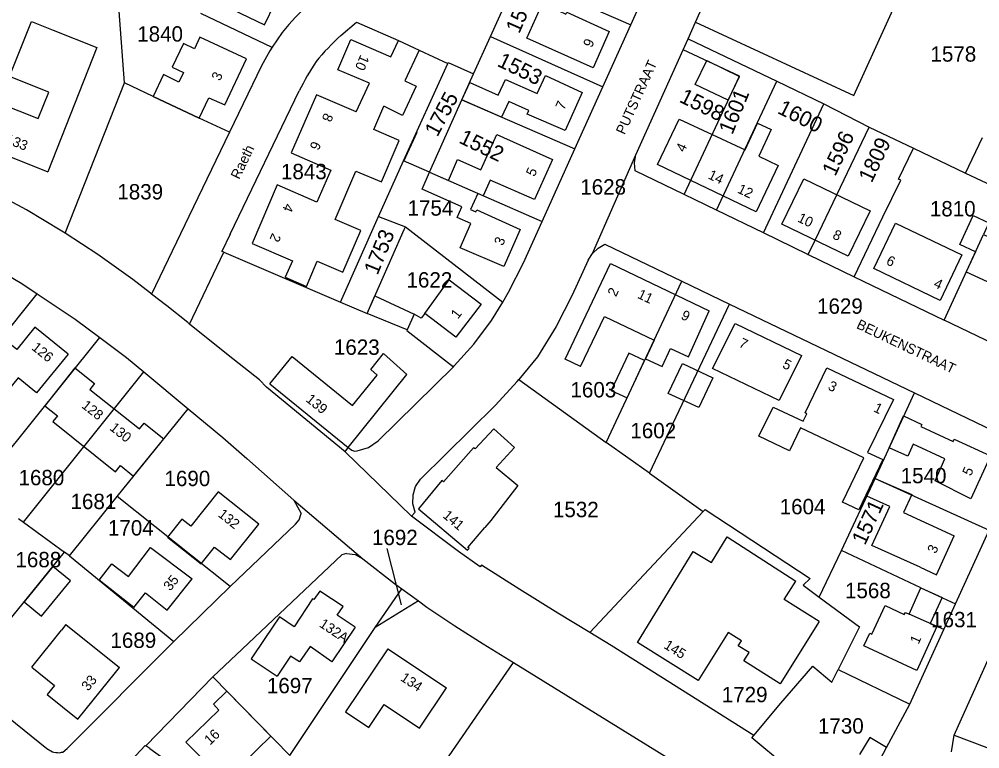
# Model space of a CAD drawing. Extents: x 191922 to 199923, y 328959 to 333350.
# Drawn here: x 193749.2 to 193917.9, y 331172.1 to 331300.3 of the extents above; entities that cross this region are included whole.
import ezdxf

# ---------------------------------------------------------------- set-up
doc = ezdxf.new("R2010")
doc.units = 0
for name, color, linetype in [('bestemmingsplangebied', 7, 'Continuous'), ('bouwvlak', 7, 'Continuous'), ('enkelbestemming', 7, 'Continuous'), ('Level 6', 7, 'Continuous'), ('maatvoering - maximum aantal wooneenheden', 7, 'Continuous'), ('Maatvoering_symbolen', 7, 'Continuous'), ('recreatiewoning', 7, 'Continuous')]:
    doc.layers.add(name, color=color, linetype=linetype)

msp = doc.modelspace()

# ---------------------------------------------------------------- linework, layer by layer
at = {"layer": 'bestemmingsplangebied'}
for p, q in [((193913.61, 331197.55), (193919.5, 331210.49)), ((193913.61, 331197.55), (193919.5, 331210.49)), ((193911.55, 331193.04), (193913.61, 331197.55)), ((193911.55, 331193.04), (193913.61, 331197.55)), ((193905.58, 331179.92), (193911.55, 331193.04)), ((193905.58, 331179.92), (193911.55, 331193.04)), ((193901.52, 331172.32), (193905.58, 331179.92)), ((193901.52, 331172.32), (193905.58, 331179.92))]:
    msp.add_line(p, q, dxfattribs=at)
msp.add_lwpolyline([(193893.29, 331162.03), (193899.89, 331169.33), (193901.52, 331172.32)], dxfattribs=at)
msp.add_lwpolyline([(193893.29, 331162.03), (193899.89, 331169.33), (193901.52, 331172.32)], dxfattribs=at)
at = {"layer": 'bouwvlak'}
msp.add_line((193813.77, 331207.28), (193816.27, 331197.4), dxfattribs=at)
at = {"layer": 'Level 6'}
for p, q in [((193856.6, 331299.3), (193861.3, 331309.7)), ((193767.68, 331289.08), (193766.27, 331308.3)), ((193831.95, 331297.23), (193836.75, 331307.91)), ((193836.75, 331307.91), (193856.6, 331299.3)), ((193895.74, 331286.89), (193905.69, 331308.62)), ((193781.03, 331301.31), (193793.56, 331295.38)), ((193805.69, 331297.41), (193808.42, 331299.75)), ((193851.68, 331288.4), (193856.6, 331299.3)), ((193866.65, 331296.84), (193867.97, 331299.77)), ((193867.97, 331299.77), (193895.74, 331286.89)), ((193795.37, 331297.94), (193793.64, 331295.35)), ((193828.99, 331290.69), (193831.95, 331297.23)), ((193831.95, 331297.23), (193851.68, 331288.4)), ((193793.64, 331295.35), (193793.23, 331294.73)), ((193793.56, 331295.38), (193793.64, 331295.35)), ((193865.78, 331294.9), (193866.65, 331296.84)), ((193866.65, 331296.84), (193882.23, 331289.37)), ((193793.23, 331294.73), (193791.75, 331292.07)), ((193819.44, 331294.84), (193824.44, 331292.51)), ((193857.49, 331276.46), (193865.78, 331294.9)), ((193875.69, 331290.24), (193865.78, 331294.9)), ((193791.75, 331292.07), (193786.11, 331280.4)), ((193816.69, 331275.41), (193824.44, 331292.51)), ((193826.92, 331286.1), (193828.99, 331290.69)), ((193757.25, 331262.66), (193767.68, 331289.06)), ((193767.68, 331289.06), (193767.68, 331289.08)), ((193772.71, 331286.7), (193767.68, 331289.08)), ((193865.99, 331269.44), (193875.69, 331290.24)), ((193871.62, 331266.72), (193882.23, 331289.37)), ((193882.23, 331289.37), (193890.48, 331285.42)), ((193786.26, 331262.5), (193798.36, 331287.68)), ((193846.77, 331277.51), (193851.68, 331288.4)), ((193821.24, 331273.4), (193826.92, 331286.1)), ((193826.92, 331286.1), (193846.77, 331277.51)), ((193879.92, 331262.71), (193890.48, 331285.42)), ((193890.48, 331285.42), (193898.47, 331281.32)), ((193786.11, 331280.4), (193779, 331265.61)), ((193892.77, 331269.42), (193898.47, 331281.32)), ((193898.47, 331281.32), (193906.26, 331277.59)), ((193915.37, 331273.23), (193918.33, 331279.5)), ((193841, 331264.72), (193846.77, 331277.51)), ((193906.26, 331277.59), (193915.37, 331273.23)), ((193812.29, 331265.58), (193816.69, 331275.41)), ((193821.24, 331273.4), (193816.69, 331275.41)), ((193849.86, 331259.08), (193857.49, 331276.46)), ((193857.23, 331275.04), (193857.49, 331276.46)), ((193821.24, 331273.4), (193841, 331264.72)), ((193915.37, 331273.23), (193922.18, 331270.01)), ((193871.62, 331266.72), (193865.99, 331269.44)), ((193888.96, 331261.44), (193892.77, 331269.42)), ((193879.92, 331262.71), (193871.62, 331266.72)), ((193779, 331265.61), (193772.44, 331251.97)), ((193805.59, 331250.57), (193812.29, 331265.58)), ((193812.29, 331265.58), (193817.02, 331263.8)), ((193817.02, 331263.8), (193834.1, 331250.58)), ((193837.72, 331257.47), (193841, 331264.72)), ((193786.26, 331262.5), (193784.79, 331259.45)), ((193887.69, 331258.94), (193879.92, 331262.71)), ((193911.62, 331247.39), (193918.52, 331262.46)), ((193887.75, 331258.92), (193888.96, 331261.44)), ((193779.07, 331246.71), (193785.12, 331259.31)), ((193785.12, 331259.31), (193784.79, 331259.45)), ((193785.12, 331259.31), (193805.59, 331250.57)), ((193849.1, 331257.93), (193849.86, 331259.08)), ((193887.69, 331258.94), (193887.75, 331258.92)), ((193887.75, 331258.92), (193895.8, 331255.03)), ((193835.12, 331252.28), (193837.72, 331257.47)), ((193895.8, 331255.03), (193911.62, 331247.39)), ((193852.29, 331225.91), (193865.58, 331254.23)), ((193865.58, 331254.23), (193873.92, 331250.22)), ((193731.2, 331225.55), (193752.36, 331252.03)), ((193772.44, 331251.97), (193772.27, 331252.11)), ((193775.09, 331249.93), (193772.44, 331251.97)), ((193834.1, 331250.58), (193835.12, 331252.28)), ((193778.78, 331246.95), (193775.09, 331249.93)), ((193805.59, 331250.57), (193810.27, 331248.58)), ((193859.88, 331220.5), (193873.92, 331250.22)), ((193873.92, 331250.22), (193906.42, 331234.6)), ((193817.3, 331245.68), (193810.27, 331248.58)), ((193779.07, 331246.71), (193778.78, 331246.95)), ((193785.86, 331241.21), (193779.07, 331246.71)), ((193930.45, 331238.27), (193911.62, 331247.39)), ((193817.3, 331245.68), (193817.25, 331245.56)), ((193817.25, 331245.56), (193825.43, 331239.21)), ((193741.98, 331217.72), (193763.36, 331244.33)), ((193791.39, 331236.9), (193785.86, 331241.21)), ((193840.19, 331240.96), (193836.95, 331236.99)), ((193749.95, 331211.89), (193771.05, 331238.32)), ((193771.05, 331238.32), (193778.88, 331231.82)), ((193812.21, 331226.16), (193825.43, 331239.21)), ((193792.6, 331235.63), (193791.39, 331236.9)), ((193836.95, 331236.99), (193852.29, 331225.91)), ((193806.42, 331224.25), (193792.6, 331235.63)), ((193899.48, 331219.57), (193906.42, 331234.6)), ((193906.42, 331234.6), (193924.91, 331225.72)), ((193766.37, 331216.41), (193778.88, 331231.82)), ((193819.65, 331219.43), (193832.82, 331232.45)), ((193806.42, 331224.25), (193806.96, 331225.04)), ((193859.88, 331220.5), (193852.29, 331225.91)), ((193818.1, 331212.93), (193806.42, 331224.25)), ((193859.88, 331220.5), (193869.32, 331213.77)), ((193893.58, 331206.93), (193899.48, 331219.57)), ((193899.48, 331219.57), (193919.5, 331210.49)), ((193758, 331206), (193766.37, 331216.41)), ((193786.25, 331200.6), (193766.37, 331216.41)), ((193797.42, 331215.78), (193809.53, 331205.48)), ((193797.42, 331215.78), (193798.68, 331213.41)), ((193798.34, 331212.28), (193798.68, 331213.41)), ((193826.34, 331206.72), (193818.1, 331212.93)), ((193849.39, 331192.5), (193869.32, 331213.77)), ((193749.06, 331212.54), (193749.95, 331211.89)), ((193749.95, 331211.89), (193757.15, 331206.62)), ((193738.98, 331184.26), (193757.15, 331206.62)), ((193758, 331206), (193757.15, 331206.62)), ((193758, 331206), (193776.35, 331190.95)), ((193788.34, 331189.59), (193805.87, 331206.17)), ((193806.66, 331206.37), (193805.87, 331206.17)), ((193806.66, 331206.37), (193808.18, 331206.19)), ((193808.18, 331206.19), (193809.53, 331205.48)), ((193830.15, 331204.05), (193826.34, 331206.72)), ((193889.66, 331198.73), (193893.58, 331206.93)), ((193907.54, 331200.35), (193893.58, 331206.93)), ((193830.39, 331204.36), (193830.15, 331204.05)), ((193837.09, 331200.06), (193830.39, 331204.36)), ((193776.35, 331190.95), (193786.25, 331200.6)), ((193811.7, 331193.4), (193816.39, 331200.16)), ((193816.39, 331200.16), (193819.33, 331198.05)), ((193843.76, 331195.93), (193837.09, 331200.06)), ((193905.5, 331195.73), (193907.54, 331200.35)), ((193907.54, 331200.35), (193913.61, 331197.55)), ((193819.33, 331198.05), (193811.7, 331193.4)), ((193849.39, 331192.5), (193843.76, 331195.93)), ((193911.55, 331193.04), (193905.5, 331195.73)), ((193796.74, 331170.88), (193811.7, 331193.4)), ((193825.67, 331193.68), (193830.64, 331190.51)), ((193853.16, 331190.21), (193849.39, 331192.5)), ((193913.39, 331174.5), (193921.21, 331191.94)), ((193783.19, 331184.71), (193788.34, 331189.59)), ((193830.64, 331190.51), (193835.99, 331187.21)), ((193878.17, 331174.42), (193853.16, 331190.21)), ((193807.99, 331146.69), (193835.99, 331187.21)), ((193835.99, 331187.21), (193867.02, 331168.1)), ((193892.98, 331186.01), (193905.58, 331179.92)), ((193771.45, 331172.57), (193783.19, 331184.71)), ((193783.19, 331184.71), (193796.74, 331170.88)), ((193878.17, 331174.42), (193882.94, 331180.12)), ((193877.84, 331174.02), (193878.17, 331174.42)), ((193883.75, 331169.11), (193877.84, 331174.02)), ((193912.9, 331171.53), (193913.39, 331174.5)), ((193913.39, 331174.5), (193955.22, 331158.36)), ((193771.29, 331172.68), (193759.91, 331160.43)), ((193771.29, 331172.68), (193771.45, 331172.57)), ((193772.13, 331172.1), (193771.45, 331172.57)), ((193772.13, 331172.1), (193789.43, 331159.78))]:
    msp.add_line(p, q, dxfattribs=at)
for points in [[(193867.97, 331299.77), (193872.34, 331309.51), (193873.96, 331314.09), (193874.75, 331317.06)], [(193808.42, 331299.75), (193815.79, 331296.54), (193819.44, 331294.84)], [(193824.44, 331292.51), (193824.52, 331292.69), (193828.99, 331290.69)], [(193786.11, 331280.4), (193780.79, 331282.87), (193772.71, 331286.7)], [(193895.8, 331255.03), (193900.84, 331265.52), (193904, 331271.99), (193903.61, 331272.18), (193906.26, 331277.59)], [(193757.25, 331262.66), (193756.69, 331263.03), (193750.47, 331266.76), (193744.09, 331270.2), (193737.55, 331273.34), (193733.85, 331274.96)], [(193865.99, 331269.44), (193857.38, 331273.6), (193857.23, 331275.04)], [(193810.27, 331248.58), (193816.81, 331263.32), (193817.02, 331263.8)], [(193772.27, 331252.11), (193769.12, 331254.53), (193762.99, 331258.9), (193757.25, 331262.66)], [(193849.86, 331259.08), (193850.86, 331260.03), (193852.06, 331260.72), (193865.58, 331254.23)], [(193740.81, 331258.85), (193743.13, 331257.64), (193749.65, 331253.84), (193752.36, 331252.03)], [(193849.1, 331257.93), (193846.31, 331251.79), (193843.47, 331246.25), (193840.19, 331240.96)], [(193752.36, 331252.03), (193759.03, 331247.57), (193763.36, 331244.33)], [(193825.43, 331239.21), (193825.56, 331239.35), (193829.03, 331243.18), (193832.13, 331247.31), (193834.1, 331250.58)], [(193763.36, 331244.33), (193768.06, 331240.81), (193771.05, 331238.32)], [(193832.82, 331232.45), (193836.63, 331236.6), (193836.95, 331236.99)], [(193778.88, 331231.82), (193784.95, 331226.78), (193789.16, 331223.06), (193797.42, 331215.78)], [(193806.96, 331225.04), (193807.62, 331224.55), (193808.08, 331224.39), (193808.56, 331224.41)], [(193808.56, 331224.41), (193810.51, 331225.02), (193812.21, 331226.16)], [(193818.1, 331212.93), (193818.74, 331213.66), (193818.33, 331215.14), (193818.35, 331216.68), (193818.8, 331218.15), (193819.65, 331219.43)], [(193869.32, 331213.77), (193869.65, 331214.12), (193888.09, 331201.98), (193886.85, 331200.81), (193889.66, 331198.73)], [(193786.25, 331200.6), (193797.7, 331211.55), (193798.34, 331212.28)], [(193809.53, 331205.48), (193815.07, 331201.11), (193816.39, 331200.16)], [(193819.33, 331198.05), (193820.8, 331196.99), (193825.67, 331193.68)], [(193889.66, 331198.73), (193896.73, 331193.48), (193892.98, 331186.01)], [(193738.98, 331184.26), (193754.05, 331172.14), (193755.02, 331171.55), (193755.28, 331171.46), (193755.61, 331171.4), (193755.94, 331171.42), (193756.28, 331171.37), (193756.6, 331171.48), (193756.88, 331171.47), (193757.61, 331172.1), (193776.35, 331190.95)], [(193882.94, 331180.12), (193888.55, 331186.61), (193891.87, 331183.78), (193892.98, 331186.01)]]:
    msp.add_lwpolyline(points, dxfattribs=at)
for centre, radius, start, end in [((193831.94, 331268.45), 46.99, 132.3691, 141.1147), ((193833.77, 331266.34), 41.88, 132.103, 140.7663), ((193840.61, 331266.76), 47.14, 146.43, 153.6568)]:
    msp.add_arc(centre, radius, start, end, dxfattribs=at)
at = {"layer": 'recreatiewoning'}
for p, q in [((193755.15, 331298.35), (193762.82, 331295.27)), ((193852.79, 331298.13), (193849.98, 331291.71)), ((193762.82, 331295.27), (193754.24, 331273.45)), ((193867.92, 331288.82), (193869.92, 331293)), ((193869.92, 331293), (193875.69, 331290.22)), ((193873.68, 331286.05), (193867.92, 331288.82)), ((193873.68, 331286.05), (193875.69, 331290.22)), ((193848.05, 331287.37), (193845.04, 331280.7)), ((193816.74, 331275.32), (193819.09, 331280.41)), ((193842.86, 331275.62), (193839.68, 331268.58)), ((193882.45, 331274.58), (193878.61, 331266.43)), ((193898.61, 331266.6), (193894.77, 331258.65)), ((193837.15, 331263.34), (193834.3, 331256.79)), ((193894.77, 331258.65), (193883.11, 331264.26)), ((193914.75, 331258.85), (193910.92, 331250.86)), ((193910.92, 331250.86), (193899.27, 331256.47)), ((193874.91, 331246.82), (193886.55, 331241.19)), ((193891.04, 331239.04), (193902.7, 331233.44)), ((193836.74, 331218.33), (193832.04, 331212.21)), ((193832.04, 331212.21), (193830.94, 331210.96)), ((193907.38, 331203.97), (193898.94, 331207.82)), ((193883.53, 331198.28), (193885.57, 331201.54)), ((193889.67, 331194.43), (193883.53, 331198.28)), ((193889.67, 331194.43), (193882.83, 331183.5)), ((193751.4, 331186.42), (193756.6, 331192.92)), ((193757.41, 331193.92), (193756.6, 331192.92)), ((193757.41, 331193.92), (193766.8, 331186.35)), ((193792.3, 331191.43), (193789.93, 331187.91)), ((193813.93, 331189.64), (193824.24, 331182.79)), ((193789.93, 331187.91), (193794.49, 331184.84)), ((193796.86, 331188.35), (193794.49, 331184.84)), ((193882.83, 331183.5), (193876.42, 331187.51)), ((193766.09, 331185.47), (193766.8, 331186.35)), ((193785.65, 331182.2), (193793.4, 331174.29))]:
    msp.add_line(p, q, dxfattribs=at)
for points in [[(193783.55, 331316.86), (193782.26, 331314.19), (193786.31, 331312.23), (193782.37, 331304.07), (193792.29, 331299.28), (193794.08, 331303)], [(193849.98, 331291.71), (193838.35, 331296.92), (193840.98, 331302.78), (193835.56, 331305.24), (193836.75, 331307.91), (193839.6, 331306.67), (193840.45, 331308.57), (193839.68, 331308.93), (193841.11, 331312.08), (193847.05, 331309.37), (193844.85, 331304.39), (193845.08, 331304.29), (193843.94, 331301.71), (193845.21, 331301.14), (193845.36, 331301.49), (193852.79, 331298.13)], [(193742.11, 331276.61), (193745.65, 331285.54), (193752.54, 331282.8), (193754.38, 331287.44), (193747.48, 331290.18), (193751.33, 331299.86), (193755.15, 331298.35)], [(193774.55, 331290.58), (193772.71, 331286.7), (193780.79, 331282.87), (193782.51, 331286.48), (193785.28, 331285.2), (193789.08, 331293.29), (193780.94, 331297.12), (193779.97, 331295.06), (193778.02, 331295.98), (193776.08, 331291.85), (193778.03, 331290.93), (193777.23, 331289.23), (193774.55, 331290.58)], [(193808.39, 331283.97), (193810.68, 331289.03), (193805.17, 331291.4), (193807.45, 331296.69), (193814.43, 331293.63), (193815.79, 331296.54), (193819.44, 331294.84), (193816.93, 331289.44), (193818.92, 331288.51), (193816.52, 331283.35), (193813.21, 331285.01)], [(193845.04, 331280.7), (193838.39, 331283.57), (193838.7, 331284.25), (193835.15, 331285.82), (193833.91, 331283.08), (193826.92, 331286.1), (193828.3, 331289.14), (193833.32, 331286.91), (193834.59, 331289.69), (193840.14, 331287.22), (193841.59, 331290.38), (193848.05, 331287.37)], [(193808.39, 331283.97), (193801.42, 331287), (193796.97, 331276.76), (193803.94, 331273.73), (193801.48, 331268.15), (193794.49, 331271.14), (193790.08, 331260.86), (193797.16, 331257.82), (193795.92, 331254.92), (193799.64, 331253.33), (193801.54, 331257.76), (193806.04, 331255.83), (193809.16, 331263.12), (193804.66, 331265.05), (193808.32, 331273.59), (193812.83, 331271.67), (193815.94, 331278.95), (193811.44, 331280.88), (193813.21, 331285.01)], [(193878.61, 331266.43), (193861.28, 331274.75), (193865.06, 331282.72)], [(193865.06, 331282.72), (193876.65, 331277.34), (193878.83, 331282), (193881.23, 331280.86), (193879.05, 331276.19), (193882.45, 331274.58)], [(193834.3, 331256.79), (193826.62, 331260.12), (193828.48, 331264.4), (193826.11, 331265.45), (193826.93, 331267.32), (193819.93, 331270.42), (193821.24, 331273.4), (193824.55, 331271.95), (193826.18, 331275.6), (193830.27, 331273.79), (193833.08, 331280.02), (193842.86, 331275.62)], [(193742.11, 331276.61), (193747.07, 331274.63), (193747.65, 331276.09), (193754.24, 331273.45)], [(193839.68, 331268.58), (193831.88, 331271.97), (193830.67, 331269.26), (193829.73, 331269.67), (193828.46, 331266.82), (193829.4, 331266.4), (193829.55, 331266.75), (193837.15, 331263.34)], [(193883.11, 331264.26), (193886.96, 331272.22), (193898.61, 331266.6)], [(193917.11, 331259.41), (193914.37, 331260.69), (193916.72, 331265.77), (193919.45, 331264.49), (193918.52, 331262.46), (193922.27, 331260.66), (193923.72, 331263.75), (193926.56, 331262.39), (193928.11, 331265.66), (193930.84, 331264.48)], [(193917.11, 331259.41), (193915.49, 331255.86), (193924.5, 331251.72), (193922.97, 331248.52), (193929.56, 331245.37), (193932.55, 331251.74), (193927.17, 331254.26), (193930.23, 331260.75), (193935.61, 331258.21), (193938.83, 331264.98)], [(193899.27, 331256.47), (193903.09, 331264.44), (193914.75, 331258.85)], [(193847.76, 331239.24), (193845.05, 331240.53), (193853.05, 331257.32), (193870.36, 331249)], [(193820.4, 331248.58), (193824.67, 331254.49), (193830.31, 331250.2)], [(193817.3, 331245.68), (193810.27, 331248.58), (193811.66, 331251.66), (193818.54, 331248.43)], [(193830.31, 331250.2), (193825.89, 331244.4), (193820.4, 331248.58), (193819.75, 331247.73), (193818.54, 331248.43), (193817.3, 331245.68)], [(193847.76, 331239.24), (193851.95, 331248.02), (193860.7, 331243.86), (193859.17, 331240.6), (193862.1, 331239.23), (193863.59, 331242.41), (193866.7, 331240.96), (193870.36, 331249)], [(193886.55, 331241.19), (193882.64, 331233.26), (193870.93, 331238.87), (193874.91, 331246.82)], [(193757.82, 331241.41), (193751.95, 331246.14), (193748.79, 331242.22), (193746.24, 331244.27)], [(193757.82, 331241.41), (193752.22, 331234.63), (193748.99, 331237.27), (193747, 331234.82), (193741.87, 331238.88), (193746.24, 331244.27)], [(193793.18, 331236.2), (193797.11, 331241.01), (193807.71, 331232.39), (193812.04, 331237.75), (193810.92, 331238.71), (193813.18, 331241.51), (193817.27, 331237.84)], [(193859.02, 331240.29), (193856.24, 331241.6), (193853.16, 331235.04), (193855.94, 331233.74), (193859.02, 331240.29)], [(193870.99, 331237.27), (193868.51, 331232.04), (193863.18, 331234.52), (193865.65, 331239.75), (193870.99, 331237.27)], [(193758.97, 331238.99), (193753.69, 331232.36), (193755.92, 331230.58), (193755.11, 331229.57), (193766.08, 331220.72), (193766.97, 331221.83), (193769.25, 331219.96), (193774.6, 331226.54)], [(193758.97, 331238.99), (193762.44, 331236.24), (193761.62, 331235.21), (193770.31, 331228.29), (193771.11, 331229.32), (193774.6, 331226.54)], [(193902.7, 331233.44), (193898.16, 331224.14), (193900.84, 331222.88), (193896.64, 331214.07), (193893.77, 331215.43), (193897.5, 331223.2), (193886.41, 331228.47), (193884.45, 331224.45), (193879.09, 331226.99), (193881.6, 331232.12), (193886.85, 331229.62), (193887.5, 331230.95), (193887.19, 331231.1), (193891.04, 331239.04)], [(193793.18, 331236.2), (193806.96, 331225.04), (193817.27, 331237.84)], [(193916.31, 331216.01), (193910.02, 331219.13), (193911.76, 331223.02), (193906.17, 331225.59), (193905.22, 331223.47), (193901.94, 331224.96), (193904.47, 331230.58)], [(193904.47, 331230.58), (193907.69, 331229.08), (193907.51, 331228.69), (193913.19, 331226.07), (193913.38, 331226.48), (193919.73, 331223.57), (193916.31, 331216.01)], [(193836.16, 331225.03), (193832.53, 331228.29), (193829.29, 331224.77), (193828.99, 331224.97), (193823.68, 331218.98), (193823.4, 331219.22), (193819.29, 331214.25), (193827.92, 331206.96), (193828.18, 331207.28), (193827.97, 331207.45), (193830.94, 331210.96)], [(193836.16, 331225.03), (193832.94, 331221.49), (193836.74, 331218.33)], [(193898.94, 331207.82), (193902.1, 331214.63), (193898.06, 331216.49), (193899.48, 331219.57), (193905.92, 331216.73), (193904.48, 331213.59), (193913.39, 331209.49)], [(193784.13, 331217.24), (193779.32, 331211.19), (193777.74, 331212.45), (193775.21, 331209.27), (193781.14, 331204.55), (193783.5, 331207.52), (193786.27, 331205.31), (193791.25, 331211.57), (193784.13, 331217.24)], [(193857.79, 331190.76), (193867.57, 331206.75), (193870.74, 331204.82), (193873.54, 331209.32), (193885.57, 331201.54)], [(193907.38, 331203.97), (193910.26, 331202.65), (193913.39, 331209.49)], [(193769.31, 331196.88), (193763.23, 331201.69), (193765.48, 331204.59), (193768.39, 331202.34), (193772.26, 331207.42), (193779.55, 331201.93)], [(193758.2, 331201.58), (193755.11, 331204.11), (193750.04, 331197.88), (193753.12, 331195.37), (193758.2, 331201.58)], [(193769.31, 331196.88), (193771.37, 331199.47), (193775.18, 331196.44), (193779.55, 331201.93)], [(193808.21, 331193.42), (193805.02, 331195.54), (193806.06, 331197.09), (193801.98, 331199.79), (193800.92, 331198.28), (193800.71, 331198.41), (193797.47, 331193.53), (193794.9, 331195.27), (193792.3, 331191.43)], [(193906.84, 331185.85), (193897.54, 331190.16), (193898.59, 331192.38), (193898.89, 331192.24), (193901.26, 331197.27), (193904.59, 331195.69), (193904.83, 331196.03), (193905.5, 331195.73), (193907.54, 331200.35)], [(193907.54, 331200.35), (193911.24, 331198.65), (193909.15, 331194.1), (193910.33, 331193.56), (193906.84, 331185.85)], [(193808.21, 331193.42), (193804.12, 331187.36), (193800.26, 331190.06), (193798.4, 331187.37), (193796.86, 331188.35)], [(193876.42, 331187.51), (193877.35, 331189.01), (193875.47, 331190.17), (193876.02, 331191.04), (193873.68, 331192.5), (193868.45, 331184.1), (193857.79, 331190.76)], [(193813.93, 331189.64), (193806.47, 331178.56), (193810.58, 331175.83), (193813.27, 331179.84), (193819.46, 331175.73), (193824.24, 331182.79)], [(193751.4, 331186.42), (193755.37, 331183.2), (193754.12, 331181.64), (193759.47, 331177.27), (193766.09, 331185.47)], [(193778.46, 331173.25), (193784.24, 331178.87), (193783.3, 331179.89), (193785.65, 331182.2)], [(193793.4, 331174.29), (193788.43, 331169.43), (193787.47, 331170.42), (193784.29, 331167.3), (193778.46, 331173.25)], [(193901.52, 331172.32), (193898.58, 331174.09), (193896.78, 331171.07)]]:
    msp.add_lwpolyline(points, dxfattribs=at)

# ---------------------------------------------------------------- texts
at = {"layer": 'enkelbestemming'}
for s, rotation, p in [('1554', 66.2884, (193836.99, 331297.61)), ('1553', 333.9488, (193832.96, 331292.12)), ('1755', 61.9681, (193822.63, 331279.46)), ('1598', 333.6145, (193864.93, 331285.82)), ('1601', 67.7292, (193874.42, 331279.86)), ('1600', 333.2552, (193882.19, 331283.83)), ('1552', 334.1009, (193826.22, 331278.63)), ('1596', 64.7528, (193892.49, 331272.53)), ('1809', 64.6786, (193898.89, 331271.38)), ('1753', 67.6073, (193812.11, 331255.18)), ('1571', 65.3175, (193897.72, 331207.71))]:
    msp.add_text(s, height=2.7, rotation=rotation, dxfattribs=at).set_placement(p)
for s, p in [('1840', (193769.92, 331296.33)), ('1578', (193909.22, 331292.81)), ('1843', (193795.16, 331272.15)), ('1628', (193847.72, 331269.46)), ('1839', (193766.43, 331268.6)), ('1754', (193817.39, 331265.75)), ('1810', (193909.11, 331265.62)), ('1622', (193817.21, 331253.12)), ('1629', (193889.3, 331248.51)), ('1623', (193804.46, 331241.3)), ('1603', (193846, 331233.82)), ('1602', (193856.52, 331226.64)), ('1540', (193903.99, 331218.73)), ('1680', (193749.08, 331218.38)), ('1690', (193774.71, 331218.23)), ('1681', (193758.21, 331214.19)), ('1532', (193842.92, 331212.77)), ('1604', (193882.74, 331213.28)), ('1704', (193764.78, 331209.55)), ('1692', (193811.14, 331207.87)), ('1688', (193748.54, 331203.97)), ('1568', (193894.21, 331198.54)), ('1631', (193909.34, 331193.43)), ('1689', (193765.22, 331189.8)), ('1697', (193792.69, 331181.83)), ('1729', (193872.57, 331180.26)), ('1730', (193889.46, 331174.75))]:
    msp.add_text(s, height=2.7, dxfattribs=at).set_placement(p)
at = {"layer": 'maatvoering - maximum aantal wooneenheden'}
for s, rotation, p in [('9', 66.41, (193849.74, 331295.16)), ('10', 246.7186, (193809.15, 331294.14)), ('3', 64.8446, (193784.45, 331289.31)), ('7', 65.7174, (193844.87, 331284.2)), ('8', 246.5152, (193802.81, 331283.92)), ('133', 338.156, (193746.64, 331278.58)), ('6', 246.538, (193800.67, 331278.98)), ('4', 64.6402, (193866, 331276.78)), ('5', 65.7174, (193839.69, 331272.5)), ('14', 334.3838, (193870.01, 331272.33)), ('12', 334.3838, (193875.18, 331269.85)), ('4', 246.7939, (193795.89, 331268.05)), ('10', 334.3321, (193885.73, 331264.77)), ('2', 246.7939, (193793.64, 331262.8)), ('3', 66.4626, (193834.11, 331260.35)), ('8', 334.3321, (193891.88, 331261.82)), ('6', 334.3321, (193901.3, 331257.27)), ('4', 334.3321, (193909.64, 331253.26)), ('2', 64.512, (193853.99, 331251.39)), ('11', 334.3321, (193857.62, 331251.35)), ('1', 52.683, (193826.23, 331247.49)), ('9', 334.3321, (193865.27, 331247.67)), ('126', 321.1342, (193751.25, 331242.34)), ('7', 334.204, (193875.43, 331242.79)), ('5', 334.204, (193883.09, 331239.09)), ('3', 334.3838, (193891.07, 331235.26)), ('128', 321.5014, (193760.02, 331232.14)), ('139', 321.009, (193799.4, 331233.23)), ('1', 334.3838, (193899.09, 331231.41)), ('130', 321.5014, (193764.95, 331228.22)), ('5', 65.6651, (193916.31, 331219.9)), ('132', 321.5014, (193783.98, 331213.01)), ('141', 319.7906, (193823.43, 331212.85)), ('3', 65.4611, (193910.15, 331206.25)), ('35', 51.5014, (193775.72, 331199.69)), ('132A', 326.469, (193801.74, 331193.63)), ('145', 328.0432, (193862.26, 331189.85)), ('1', 65.6651, (193907.12, 331190.35)), ('33', 51.1342, (193761.32, 331182.11)), ('134', 326.4212, (193816, 331184.18)), ('16', 44.1485, (193782.71, 331172.64))]:
    msp.add_text(s, height=1.75, rotation=rotation, dxfattribs=at).set_placement(p)
at = {"layer": 'Maatvoering_symbolen'}
for s, rotation, p in [('PUTSTRAAT', 65.5371, (193855.49, 331279.87)), ('Raeth', 64.1274, (193787.82, 331272.01)), ('BEUKENSTRAAT', 334.5884, (193896.08, 331246.04))]:
    msp.add_text(s, height=1.75, rotation=rotation, dxfattribs=at).set_placement(p)

doc.saveas('drawing.dxf')
